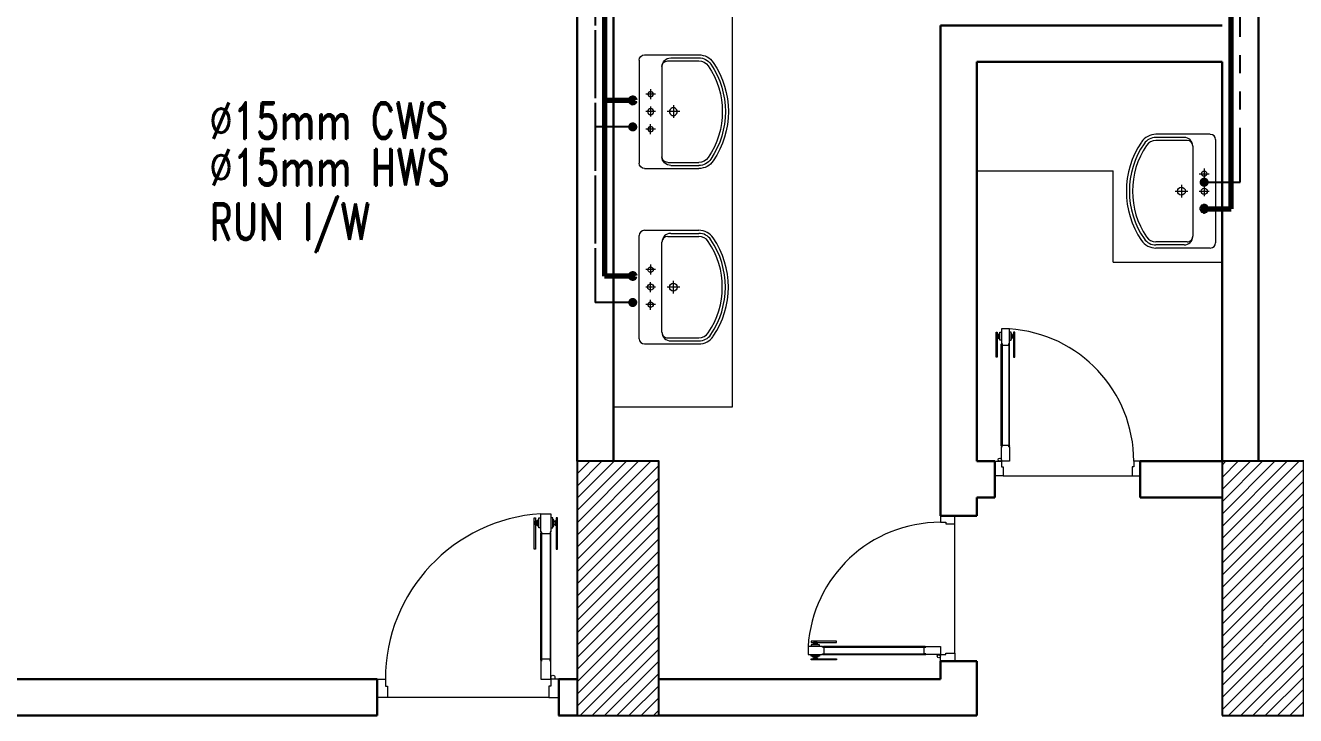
# Model space of a CAD drawing. Extents: x 800 to 995, y 398 to 804.
# Drawn here: x 867.82 to 874.81, y 625.77 to 629.57 of the extents above; entities that cross this region are included whole.
import ezdxf

# ---------------------------------------------------------------- set-up
doc = ezdxf.new("R2010")
doc.units = 0
doc.header["$MEASUREMENT"] = 0
doc.linetypes.add('PHANTOM-Z', pattern=[12.75, 6, -1.35, 1.35, -1.35, 1.35, -1.35])
for name, color, linetype, lineweight in [('Column', 6, 'CONTINUOUS', 25), ('DOOR', 30, 'CONTINUOUS', 9), ('Furn', 183, 'CONTINUOUS', 9), ('hatch', 252, 'CONTINUOUS', 9), ('P-C-WATER', 5, 'CONTINUOUS', 70), ('P-TEXT', 1, 'CONTINUOUS', 25), ('Wall', 252, 'CONTINUOUS', 30)]:
    doc.layers.add(name, color=color, linetype=linetype, lineweight=lineweight)
doc.layers.add('P-H-WATER', color=12, linetype='PHANTOM-Z')
doc.styles.add('ROMANC', font='romand.shx')
pattern_1 = [(45, (1093.41557, 298.244082), (-0.0336759605, 0.0336759605), [])]

msp = doc.modelspace()

# ---------------------------------------------------------------- hatches: boundary and pattern name
at = {"layer": 'hatch'}
h = msp.add_hatch(dxfattribs=at)
h.set_pattern_fill('ANSI31', color=252, scale=0.015, style=0)
h.set_pattern_definition(pattern_1)
h.paths.add_polyline_path([(870.8584, 625.7661), (871.3084, 625.7661), (871.3084, 627.1661), (870.8584, 627.1661)])
h = msp.add_hatch(dxfattribs=at)
h.set_pattern_fill('ANSI31', color=252, scale=0.015, style=0)
h.set_pattern_definition(pattern_1)
h.paths.add_polyline_path([(874.4084, 625.7661), (874.8584, 625.7661), (874.8584, 627.1661), (874.4084, 627.1661)])

# ---------------------------------------------------------------- linework, layer by layer
at = {"layer": 'Column', "color": 252}
for points in [[(870.8584, 625.7661), (871.3084, 625.7661), (871.3084, 627.1661), (870.8584, 627.1661)], [(874.4084, 625.7661), (874.8584, 625.7661), (874.8584, 627.1661), (874.4084, 627.1661)]]:
    msp.add_lwpolyline(points, close=True, dxfattribs=at)
at = {"layer": 'DOOR', "color": 252}
for p, q in [((873.1935, 627.2506), (873.1935, 627.8105)), ((873.1975, 627.8105), (873.1975, 627.2506)), ((873.2348, 627.8105), (873.2348, 627.2506)), ((873.2388, 627.2506), (873.2388, 627.8105)), ((870.622, 626.6826), (870.622, 626.8549)), ((870.622, 626.8549), (870.63, 626.8549)), ((870.63, 626.8549), (870.63, 626.6826)), ((870.6473, 626.7994), (870.6473, 626.8549)), ((870.6473, 626.8549), (870.6584, 626.8549)), ((870.6584, 626.7771), (870.6584, 626.8771)), ((870.6584, 626.8771), (870.7139, 626.8771)), ((870.7139, 626.8771), (870.7139, 626.7771)), ((870.7251, 626.8549), (870.7139, 626.8549)), ((870.7251, 626.7994), (870.7251, 626.8549)), ((870.7504, 626.8549), (870.7423, 626.8549)), ((870.7423, 626.8549), (870.7423, 626.6826)), ((870.7504, 626.6826), (870.7504, 626.8549)), ((870.63, 626.8172), (870.63, 626.8368)), ((870.6417, 626.8371), (870.6353, 626.8371)), ((870.6353, 626.8371), (870.6353, 626.8169)), ((870.6353, 626.8368), (870.6353, 626.8172)), ((870.6353, 626.8169), (870.6417, 626.8169)), ((870.6417, 626.8097), (870.6417, 626.8442)), ((870.6417, 626.8442), (870.6473, 626.8442)), ((870.6417, 626.8169), (870.6417, 626.8371)), ((870.6473, 626.8097), (870.6417, 626.8097)), ((870.6584, 626.7994), (870.6473, 626.7994)), ((870.7139, 626.7994), (870.7251, 626.7994)), ((870.7306, 626.8442), (870.7251, 626.8442)), ((870.7251, 626.8097), (870.7306, 626.8097)), ((870.7306, 626.8097), (870.7306, 626.8442)), ((870.7306, 626.8371), (870.737, 626.8371)), ((870.7306, 626.8169), (870.7306, 626.8371)), ((870.737, 626.8169), (870.7306, 626.8169)), ((870.737, 626.8371), (870.737, 626.8169)), ((870.737, 626.8368), (870.737, 626.8172)), ((870.7423, 626.8172), (870.7423, 626.8368)), ((870.6579, 626.0717), (870.6579, 626.7716)), ((870.6628, 626.7771), (870.6584, 626.7771)), ((870.6628, 626.766), (870.6628, 626.7771)), ((870.6628, 626.7766), (870.6628, 626.7666)), ((870.6628, 626.7716), (870.6628, 626.0717)), ((870.7095, 626.766), (870.6628, 626.766)), ((870.7095, 626.7771), (870.7095, 626.766)), ((870.7139, 626.7771), (870.7095, 626.7771)), ((870.7095, 626.7766), (870.7095, 626.7666)), ((870.7095, 626.7716), (870.7095, 626.0717)), ((870.7145, 626.0717), (870.7145, 626.7716)), ((870.63, 626.6826), (870.622, 626.6826)), ((870.7423, 626.6826), (870.7504, 626.6826)), ((872.774, 626.1466), (872.2141, 626.1466)), ((872.2141, 626.1426), (872.774, 626.1426)), ((872.2141, 626.1053), (872.774, 626.1053)), ((872.774, 626.1013), (872.2141, 626.1013)), ((870.6628, 626.0661), (870.6584, 626.0661)), ((870.6584, 626.0661), (870.6584, 625.9661)), ((870.7095, 626.0772), (870.6628, 626.0772)), ((870.6628, 626.0772), (870.6628, 626.0661)), ((870.6628, 626.0667), (870.6628, 626.0767)), ((870.7095, 626.0661), (870.7095, 626.0772)), ((870.7095, 626.0667), (870.7095, 626.0767)), ((870.7139, 626.0661), (870.7095, 626.0661)), ((870.7139, 625.9661), (870.7139, 626.0661)), ((869.7584, 625.8661), (869.7584, 625.9661)), ((869.7584, 625.9661), (869.803, 625.9661)), ((869.803, 625.9661), (869.803, 625.9282)), ((870.6584, 625.9661), (870.7139, 625.9661)), ((870.7584, 625.9661), (870.7139, 625.9661)), ((870.7139, 625.9661), (870.7139, 625.9282)), ((870.7584, 625.8661), (870.7584, 625.9661)), ((869.803, 625.9282), (869.8141, 625.9282)), ((869.8141, 625.9282), (869.814, 625.8661)), ((870.7139, 625.9282), (870.7028, 625.9282)), ((870.7028, 625.9282), (870.7028, 625.8661)), ((869.814, 625.8661), (869.7584, 625.8661)), ((870.7028, 625.8661), (869.814, 625.8661)), ((870.7028, 625.8661), (870.7584, 625.8661))]:
    msp.add_line(p, q, dxfattribs=at)
at = {"layer": 'DOOR', "color": 251}
for p, q in [((873.2028, 627.0861), (873.9139, 627.0861)), ((872.9384, 626.1106), (872.9384, 626.8217))]:
    msp.add_line(p, q, dxfattribs=at)
at = {"layer": 'DOOR', "color": 1}
for points in [[(873.1713, 627.7393), (873.1648, 627.7393), (873.1648, 627.8772), (873.1713, 627.8772)], [(873.1806, 627.8629), (873.1755, 627.8629), (873.1755, 627.8467), (873.1806, 627.8467)], [(873.2517, 627.8629), (873.2569, 627.8629), (873.2569, 627.8467), (873.2517, 627.8467)], [(873.2611, 627.7393), (873.2675, 627.7393), (873.2675, 627.8772), (873.2611, 627.8772)], [(872.2853, 626.1688), (872.2853, 626.1753), (872.1474, 626.1753), (872.1474, 626.1688)], [(872.1616, 626.1595), (872.1616, 626.1646), (872.1778, 626.1646), (872.1778, 626.1595)], [(872.1616, 626.0884), (872.1616, 626.0832), (872.1778, 626.0832), (872.1778, 626.0884)], [(872.2853, 626.079), (872.2853, 626.0726), (872.1474, 626.0726), (872.1474, 626.079)]]:
    msp.add_lwpolyline(points, close=True, dxfattribs=at)
for points in [[(873.1713, 627.8627, -1), (873.1755, 627.8627), (873.1755, 627.8627), (873.1755, 627.847), (873.1755, 627.847, -1), (873.1713, 627.847), (873.1713, 627.847)], [(873.2611, 627.8627, 1), (873.2569, 627.8627), (873.2569, 627.8627), (873.2569, 627.847), (873.2569, 627.847, 1), (873.2611, 627.847), (873.2611, 627.847)], [(872.1619, 626.1688, 1), (872.1619, 626.1646), (872.1619, 626.1646), (872.1776, 626.1646), (872.1776, 626.1646, 1), (872.1776, 626.1688), (872.1776, 626.1688)], [(872.1619, 626.079, -1), (872.1619, 626.0832), (872.1619, 626.0832), (872.1776, 626.0832), (872.1776, 626.0832, -1), (872.1776, 626.079), (872.1776, 626.079)]]:
    msp.add_lwpolyline(points, format="xyb", close=True, dxfattribs=at)
for points in [[(873.1851, 627.841), (873.1806, 627.841), (873.1806, 627.8686), (873.1851, 627.8686)], [(873.194, 627.8327), (873.1851, 627.8327), (873.1851, 627.8772), (873.194, 627.8772)], [(873.2473, 627.841), (873.2517, 627.841), (873.2517, 627.8686), (873.2473, 627.8686)], [(872.1835, 626.155), (872.1835, 626.1595), (872.1559, 626.1595), (872.1559, 626.155)], [(872.1918, 626.1017), (872.1918, 626.0928), (872.1474, 626.0928), (872.1474, 626.1017)], [(872.1835, 626.0928), (872.1835, 626.0884), (872.1559, 626.0884), (872.1559, 626.0928)]]:
    msp.add_lwpolyline(points, dxfattribs=at)
at = {"layer": 'DOOR', "color": 5}
for points in [[(873.1975, 627.8149), (873.1975, 627.8061), (873.2348, 627.8061), (873.2348, 627.8149), (873.2384, 627.8149), (873.2384, 627.8949), (873.2384, 627.8949), (873.194, 627.8949), (873.194, 627.8149)], [(873.1975, 627.2461), (873.1975, 627.255), (873.2348, 627.255), (873.2348, 627.2461), (873.2384, 627.2461), (873.2384, 627.1661), (873.2384, 627.1661), (873.194, 627.1661), (873.194, 627.2461)], [(873.1584, 627.0861), (873.1584, 627.1661), (873.194, 627.1661), (873.194, 627.1358), (873.2028, 627.1358), (873.2028, 627.0861)], [(873.9584, 627.0861), (873.9584, 627.1661), (873.9227, 627.1661), (873.9227, 627.1358), (873.9139, 627.1358), (873.9139, 627.0861)], [(872.9384, 626.8661), (872.8584, 626.8661), (872.8584, 626.8305), (872.8887, 626.8305), (872.8887, 626.8216), (872.9384, 626.8217)], [(872.2096, 626.1053), (872.2185, 626.1053), (872.2185, 626.1426), (872.2096, 626.1426), (872.2096, 626.1461), (872.1296, 626.1461), (872.1296, 626.1461), (872.1296, 626.1017), (872.2096, 626.1017)], [(872.7784, 626.1053), (872.7695, 626.1053), (872.7695, 626.1426), (872.7784, 626.1426), (872.7784, 626.1461), (872.8584, 626.1461), (872.8584, 626.1461), (872.8584, 626.1017), (872.7784, 626.1017)], [(872.9384, 626.0661), (872.8584, 626.0661), (872.8584, 626.1017), (872.8887, 626.1017), (872.8887, 626.1106), (872.9384, 626.1106)]]:
    msp.add_lwpolyline(points, close=True, dxfattribs=at)
for points in [[(873.2384, 627.8327), (873.2473, 627.8327), (873.2473, 627.8772), (873.2384, 627.8772)], [(872.1918, 626.1461), (872.1918, 626.155), (872.1474, 626.155), (872.1474, 626.1461)]]:
    msp.add_lwpolyline(points, dxfattribs=at)
for points in [[(873.1975, 627.8065), (873.1975, 627.8065, -1), (873.1975, 627.8145)], [(873.2348, 627.8065), (873.2348, 627.8065, 1), (873.2348, 627.8145)], [(873.1975, 627.2545), (873.1975, 627.2545, 1), (873.1975, 627.2466)], [(873.2348, 627.2545), (873.2348, 627.2545, -1), (873.2348, 627.2466)], [(872.218, 626.1426), (872.218, 626.1426, 1), (872.2101, 626.1426)], [(872.218, 626.1053), (872.218, 626.1053, -1), (872.2101, 626.1053)], [(872.77, 626.1426), (872.77, 626.1426, -1), (872.7779, 626.1426)], [(872.77, 626.1053), (872.77, 626.1053, 1), (872.7779, 626.1053)]]:
    msp.add_lwpolyline(points, format="xyb", close=True, dxfattribs=at)
for centre in [(873.1851, 627.175), (872.8495, 626.0928)]:
    msp.add_circle(centre, 0.00889, dxfattribs=at)
at = {"layer": 'DOOR', "color": 252}
msp.add_circle((870.7251, 625.9773), 0.0111, dxfattribs=at)
for centre, radius, start, end in [((873.1925, 627.1661), 0.7302, 359.9997, 86.39738), ((870.7157, 625.9661), 0.9128, 93.60232, 180), ((870.6327, 626.8368), 0.00264, 0, 180), ((870.6327, 626.8172), 0.00264, 180, 0), ((870.7397, 626.8368), 0.00264, 0, 180), ((870.7397, 626.8172), 0.00264, 180, 0), ((872.8584, 626.1003), 0.7302, 89.9997, 176.39738), ((870.6628, 626.7716), 0.00496, 90, 270), ((870.7095, 626.7716), 0.00496, 270, 90), ((870.6628, 626.0717), 0.00496, 90, 270), ((870.7095, 626.0717), 0.00496, 270, 90)]:
    msp.add_arc(centre, radius, start, end, dxfattribs=at)
at = {"layer": 'Furn', "color": 252, "linetype": 'Continuous'}
for p, q in [((871.7138, 627.4661), (871.7138, 630.5659)), ((873.0584, 628.7661), (873.8084, 628.7661)), ((873.8084, 628.2626), (873.8084, 628.7661)), ((873.8084, 628.2626), (874.4084, 628.2626)), ((871.0584, 627.4661), (871.7138, 627.4661))]:
    msp.add_line(p, q, dxfattribs=at)
at = {"layer": 'Furn'}
for p, q in [((871.2003, 629.3754), (871.2003, 628.8072)), ((871.2292, 629.4042), (871.5284, 629.4042)), ((871.3568, 629.3705), (871.5284, 629.3705)), ((871.3736, 629.3874), (871.5284, 629.3874)), ((871.3255, 629.3392), (871.3255, 628.8433)), ((871.2902, 629.1876), (871.2357, 629.1876)), ((871.2629, 629.2155), (871.2629, 629.1605)), ((871.2902, 629.0913), (871.2357, 629.0913)), ((871.2629, 629.1192), (871.2629, 629.0642)), ((871.423, 629.0913), (871.3533, 629.0913)), ((871.388, 629.1269), (871.388, 629.0567)), ((871.2629, 628.9671), (871.2629, 629.0221)), ((871.2902, 628.995), (871.2357, 628.995)), ((874.3439, 628.9664), (874.0447, 628.9664)), ((874.1995, 628.9495), (874.0447, 628.9495)), ((874.2163, 628.9327), (874.0447, 628.9327)), ((874.2476, 628.9014), (874.2476, 628.4055)), ((874.3728, 628.9375), (874.3728, 628.3693)), ((871.3568, 628.812), (871.5284, 628.812)), ((871.2292, 628.7783), (871.5284, 628.7783)), ((871.3736, 628.7952), (871.5284, 628.7952)), ((874.2829, 628.7497), (874.3374, 628.7497)), ((874.3102, 628.7776), (874.3102, 628.7226)), ((874.185, 628.689), (874.185, 628.6188)), ((874.3102, 628.6813), (874.3102, 628.6263)), ((874.1501, 628.6534), (874.2198, 628.6534)), ((874.2829, 628.6534), (874.3374, 628.6534)), ((874.2829, 628.5571), (874.3374, 628.5571)), ((874.3102, 628.5292), (874.3102, 628.5842)), ((871.2003, 627.841), (871.2003, 628.4091)), ((871.2292, 628.438), (871.5284, 628.438)), ((871.3568, 628.4043), (871.5284, 628.4043)), ((871.3736, 628.4212), (871.5284, 628.4212)), ((871.3255, 627.8771), (871.3255, 628.373)), ((874.2163, 628.3742), (874.0447, 628.3742)), ((874.1995, 628.3573), (874.0447, 628.3573)), ((874.3439, 628.3405), (874.0447, 628.3405)), ((871.2902, 628.2214), (871.2357, 628.2214)), ((871.2629, 628.2492), (871.2629, 628.1943)), ((871.2902, 628.1251), (871.2357, 628.1251)), ((871.2629, 628.0972), (871.2629, 628.1522)), ((871.423, 628.1251), (871.3533, 628.1251)), ((871.388, 628.0894), (871.388, 628.1597)), ((871.2629, 628.0009), (871.2629, 628.0559)), ((871.2902, 628.0288), (871.2357, 628.0288)), ((871.3568, 627.8458), (871.5284, 627.8458)), ((871.2292, 627.8121), (871.5284, 627.8121)), ((871.3736, 627.829), (871.5284, 627.829))]:
    msp.add_line(p, q, dxfattribs=at)
at = {"layer": 'Furn', "extrusion": (0, 0, -1)}
for centre, major_axis, start_param, end_param in [((871.2292, 629.3754), (0.0204, 0.0204), 3.926991, 5.497787), ((871.3736, 629.3392), (-0.034, 0.034), 5.497787, 7.068583), ((871.3568, 629.3392), (-0.0221, 0.0221), 5.497787, 7.068583), ((871.5284, 629.3079), (0.0681, 0.0681), -0.785398, 0.187992), ((871.5284, 629.3079), (-0.0562, 0.0562), 0.785398, 1.758788), ((871.5284, 629.3079), (0.0443, 0.0443), -0.785398, 0.187992), ((871.2099, 629.0913), (-0.3166, 0.3166), 1.758788, 2.953601), ((871.2099, 629.0913), (-0.3285, 0.3285), 1.758788, 2.953601), ((871.2099, 629.0913), (-0.3404, 0.3404), 1.758788, 2.953601), ((871.2629, 629.1876), (-0.0103, 0.0103), 3.926991, 10.210176), ((871.2629, 629.0913), (0.012, 0.012), 2.356194490190582, 8.639379797370168), ((871.388, 629.0913), (0.0153, 0.0153), 2.356194490189494, 8.63937979736908), ((871.2629, 628.995), (-0.0103, 0.0103), 3.926991, 10.210176), ((871.3736, 628.8433), (0.034, 0.034), 2.356194, 3.926991), ((871.3568, 628.8433), (0.0221, 0.0221), 2.356194, 3.926991), ((871.5284, 628.8746), (-0.0443, 0.0443), 2.953601, 3.926991), ((871.5284, 628.8746), (-0.0562, 0.0562), 2.953601, 3.926991), ((871.5284, 628.8746), (0.0681, 0.0681), 1.382805, 2.356194), ((871.2292, 628.8072), (-0.0204, 0.0204), 3.926991, 5.497787)]:
    msp.add_ellipse(centre, major_axis=major_axis, ratio=1, start_param=start_param, end_param=end_param, dxfattribs=at)
at = {"layer": 'Furn'}
for centre, major_axis, start_param, end_param in [((874.0447, 628.8701), (-0.0681, 0.0681), -0.785398, 0.187992), ((874.0447, 628.8701), (-0.0562, 0.0562), -0.785398, 0.187992), ((874.1995, 628.9014), (0.034, 0.034), 5.497787, 7.068583), ((874.3439, 628.9375), (-0.0204, 0.0204), 3.926991, 5.497787), ((874.3632, 628.6534), (0.3404, 0.3404), 1.758788, 2.953601), ((874.3632, 628.6534), (0.3285, 0.3285), 1.758788, 2.953601), ((874.3632, 628.6534), (0.3166, 0.3166), 1.758788, 2.953601), ((874.0447, 628.8701), (0.0443, 0.0443), 0.785398, 1.758788), ((874.2163, 628.9014), (0.0221, 0.0221), 5.497787, 7.068583), ((874.3102, 628.7497), (0.0103, 0.0103), 3.926991, 10.210176), ((874.185, 628.6534), (0.0153, 0.0153), 3.926991, 10.210176), ((874.3102, 628.6534), (-0.012, 0.012), 2.356194490190582, 8.639379797370168), ((874.3102, 628.5571), (0.0103, 0.0103), 3.926991, 10.210176), ((871.2292, 628.4091), (0.0204, 0.0204), 0.785398, 2.356194), ((871.3736, 628.373), (-0.034, 0.034), -0.785398, 0.785398), ((871.3568, 628.373), (-0.0221, 0.0221), -0.785398, 0.785398), ((871.5284, 628.3417), (-0.0681, 0.0681), 4.524397, 5.497787), ((871.5284, 628.3417), (0.0562, 0.0562), 6.095194, 7.068583), ((871.5284, 628.3417), (0.0443, 0.0443), 6.095194, 7.068583), ((871.2099, 628.1251), (0.3404, 0.3404), 4.900381, 6.095194), ((874.0447, 628.4367), (0.0562, 0.0562), 2.953601, 3.926991), ((874.0447, 628.4367), (0.0443, 0.0443), 2.953601, 3.926991), ((874.1995, 628.4055), (-0.034, 0.034), 2.356194, 3.926991), ((874.2163, 628.4055), (-0.0221, 0.0221), 2.356194, 3.926991), ((871.2099, 628.1251), (0.3166, 0.3166), 4.900381, 6.095194), ((871.2099, 628.1251), (0.3285, 0.3285), 4.900381, 6.095194), ((874.0447, 628.4367), (-0.0681, 0.0681), 1.382805, 2.356194), ((874.3439, 628.3693), (0.0204, 0.0204), 3.926991, 5.497787), ((871.2629, 628.2214), (0.0103, 0.0103), 0.785398, 7.068583), ((871.2629, 628.1251), (-0.012, 0.012), -0.785398, 5.497787), ((871.388, 628.1251), (0.0153, 0.0153), 0.785398, 7.068583), ((871.2629, 628.0288), (0.0103, 0.0103), 0.785398, 7.068583), ((871.2292, 627.841), (-0.0204, 0.0204), 0.785398, 2.356194), ((871.3736, 627.8771), (0.034, 0.034), 2.356194, 3.926991), ((871.3568, 627.8771), (0.0221, 0.0221), 2.356194, 3.926991), ((871.5284, 627.9084), (0.0443, 0.0443), 3.926991, 4.900381), ((871.5284, 627.9084), (-0.0562, 0.0562), 2.356194, 3.329584), ((871.5284, 627.9084), (-0.0681, 0.0681), 2.356194, 3.329584)]:
    msp.add_ellipse(centre, major_axis=major_axis, ratio=1, start_param=start_param, end_param=end_param, dxfattribs=at)
at = {"layer": 'P-C-WATER', "linetype": 'Continuous'}
for p, q in [((871.0084, 634.2161), (871.0084, 628.1862)), ((874.4584, 628.5571), (874.4584, 634.2161))]:
    msp.add_line(p, q, dxfattribs=at)
at = {"layer": 'P-C-WATER'}
for p, q in [((871.177, 629.1531, 0), (871.0081, 629.1531, 0)), ((874.2976, 628.5571, 0), (874.4584, 628.5571, 0)), ((871.177, 628.1862, 0), (871.0084, 628.1862, 0))]:
    msp.add_line(p, q, dxfattribs=at)
for centre, start, end in [((871.1645, 629.1531, 0), 0, 180), ((871.1645, 629.1531, 0), 180, 0), ((874.3101, 628.5571), 0, 180), ((874.3101, 628.5571), 180, 0), ((871.1645, 628.1862, 0), 0, 180), ((871.1645, 628.1862, 0), 180, 0)]:
    msp.add_arc(centre, 0.0125, start, end, dxfattribs=at)
at = {"layer": 'P-H-WATER', "ltscale": 0.05}
for p, q in [((870.9584, 634.2661), (870.9584, 628.0406)), ((874.5084, 628.7028), (874.5084, 634.2661)), ((870.9584, 630.7399), (870.9584, 628.0406)), ((871.1645, 629.0074, 0), (870.9581, 629.0074, 0)), ((874.3101, 628.7028), (874.5084, 628.7028, 0)), ((874.3101, 628.7028), (874.5084, 628.7028, 0)), ((871.1645, 628.0406, 0), (870.9584, 628.0406, 0)), ((871.1645, 628.0406, 0), (870.9584, 628.0406, 0))]:
    msp.add_line(p, q, dxfattribs=at)
at = {"layer": 'P-H-WATER', "ltscale": 0.05, "const_width": 0.025, "elevation": 0}
for points in [[(871.152, 629.0074, -1), (871.177, 629.0074, -1)], [(874.3226, 628.7028, -1), (874.2976, 628.7028, -1)], [(871.152, 628.0406, -1), (871.177, 628.0406, -1)]]:
    msp.add_lwpolyline(points, format="xyb", close=True, dxfattribs=at)
at = {"layer": 'Wall', "color": 252, "linetype": 'Continuous'}
for p, q in [((870.8584, 627.1661), (870.8584, 634.1661)), ((874.6084, 627.1661), (874.6084, 634.0661)), ((871.0584, 627.1624), (871.0584, 632.4661)), ((872.8584, 629.5661), (874.4084, 629.5661)), ((872.8584, 626.8661), (872.8584, 629.5661)), ((873.0584, 629.3661), (874.4084, 629.3661)), ((873.0584, 627.1661), (873.0584, 629.3661)), ((874.4084, 627.1661), (874.4084, 629.3661)), ((874.4084, 627.1661), (874.4084, 629.3661)), ((873.0584, 627.1661), (873.1584, 627.1661)), ((873.1584, 627.1661), (873.1584, 626.9661)), ((873.9584, 627.1661), (874.4084, 627.1661)), ((873.9584, 627.1661), (873.9584, 626.9661)), ((873.0584, 626.9661), (873.1584, 626.9661)), ((873.0584, 626.8661), (873.0584, 626.9661)), ((873.9584, 626.9661), (874.4084, 626.9661)), ((872.8584, 626.8661), (873.0584, 626.8661)), ((872.8584, 625.9661), (872.8584, 626.0661)), ((872.8584, 626.0661), (873.0584, 626.0661)), ((873.0584, 625.9661), (873.0584, 626.0661)), ((866.7084, 625.9661), (869.7584, 625.9661)), ((869.7584, 625.9661), (869.7584, 625.7661)), ((870.7584, 625.9661), (870.8584, 625.9661)), ((870.7584, 625.9661), (870.7584, 625.7661)), ((871.3084, 625.9661), (872.8584, 625.9661)), ((873.0584, 625.9661), (873.0584, 625.7661)), ((866.4084, 625.7661), (869.7584, 625.7661)), ((870.7567, 625.7661), (870.8567, 625.7661)), ((871.3084, 625.7661), (873.0584, 625.7661))]:
    msp.add_line(p, q, dxfattribs=at)

# ---------------------------------------------------------------- texts
at = {"layer": 'P-TEXT', "color": 41, "style": 'ROMANC', "width": 0.75}
for s, p in [('%%C15mm CWS', (868.8342, 628.9421)), ('%%C15mm HWS', (868.8342, 628.6856)), ('RUN I/W', (868.8342, 628.3858))]:
    msp.add_text(s, height=0.2, dxfattribs=at).set_placement(p)

doc.saveas('drawing.dxf')
